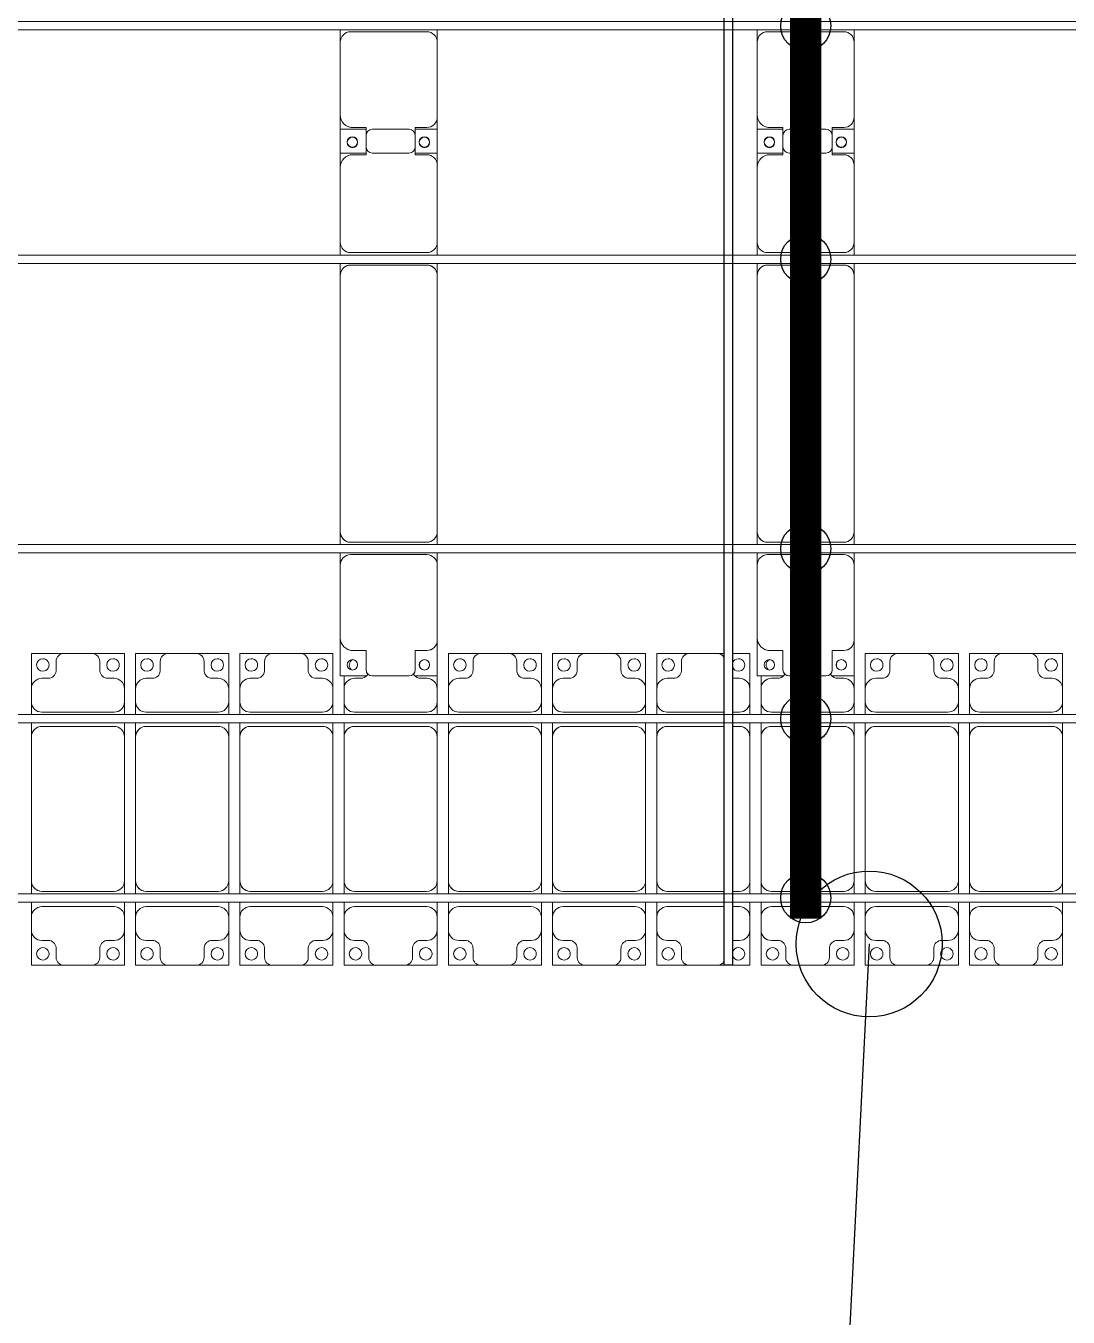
# Model space of a CAD drawing. Header units: millimetres. Extents: x -147246 to 112336, y -213734 to -86506.
# Drawn here: x -53856 to -48856, y -206208 to -200010 of the extents above; entities that cross this region are included whole.
import ezdxf

# ---------------------------------------------------------------- set-up
doc = ezdxf.new("R2010")
doc.units = ezdxf.units.MM
doc.layers.add('A-GENM', color=13, linetype='Continuous', lineweight=9)
doc.layers.add('S-BEAM', color=12, linetype='Continuous', lineweight=9)
for name, color, linetype in [('GC-BICH NEO', 6, 'Continuous'), ('GC-DAY NEO', 5, 'Continuous'), ('GC-HOP 40x60 GIA CUONG', 1, 'Continuous')]:
    doc.layers.add(name, color=color, linetype=linetype)

# ---------------------------------------------------------------- blocks, each defined once
blk = doc.blocks.new('Dầm C52 - Hộp 40x60-25898-BỐ TRÍ KHUNG KẾT CẤU BÈ PIN 05')
at = {"layer": 'S-BEAM', "color": 3, "lineweight": 25}
for p, q in [((-55982.1, 20), (55982.1, 20)), ((55982.1, 20), (55982.1, -20)), ((55982.1, -20), (-55982.1, -20))]:
    blk.add_line(p, q, dxfattribs=at)
blk = doc.blocks.new('Dai phao do pin - DẢI PHAO ĐỠ PIN-V23-BỐ TRÍ KHUNG KẾT CẤU BÈ PIN 05')
at = {"layer": 'A-GENM', "color": 7}
for p, q in [((-1312.2, 241.6), (-1129.7, 241.6)), ((-1312.2, 116.4), (-1312.2, 241.6)), ((-779.7, 241.6), (-1129.7, 241.6)), ((-779.7, 241.6), (-721.5, 241.6)), ((-729.7, -173.4), (-729.7, 191.6)), ((-681.5, 241.6), (-620.3, 241.6)), ((-670.3, 191.6), (-670.3, -173.4)), ((610.3, 241.6), (-620.3, 241.6)), ((610.3, 241.6), (668.5, 241.6)), ((660.3, -173.4), (660.3, 191.6)), ((708.5, 241.6), (769.7, 241.6)), ((719.7, 191.6), (719.7, -173.4)), ((1129.7, 241.6), (769.7, 241.6)), ((1129.7, 241.6), (1312.2, 241.6)), ((1197.8, 241.6), (1380.3, 241.6)), ((1197.8, 118.2), (1197.8, 241.6)), ((1312.2, 241.6), (1312.2, 118.2)), ((1730.3, 241.6), (1380.3, 241.6)), ((1730.3, 241.6), (1788.5, 241.6)), ((1780.3, -173.4), (1780.3, 191.6)), ((-1189.7, 181.6), (-1189.7, 118.2)), ((1189.7, 118.2), (1189.7, 181.6)), ((1320.3, 181.6), (1320.3, 118.2)), ((-1312.2, 88.2), (-1312.2, -88.2)), ((-1189.7, 118.2), (-1282.2, 118.2)), ((1282.2, 118.2), (1189.7, 118.2)), ((1197.8, 88.2), (1197.8, -88.2)), ((1320.3, 118.2), (1227.8, 118.2)), ((1312.2, -88.2), (1312.2, 88.2)), ((-1312.2, -223.4), (-1312.2, -116.4)), ((-1282.2, -118.2), (-1189.7, -118.2)), ((-1189.7, -118.2), (-1189.7, -173.4)), ((1189.7, -173.4), (1189.7, -118.2)), ((1189.7, -118.2), (1282.2, -118.2)), ((1197.8, -223.4), (1197.8, -118.2)), ((1227.8, -118.2), (1320.3, -118.2)), ((1312.2, -118.2), (1312.2, -223.4)), ((1320.3, -118.2), (1320.3, -173.4)), ((-1139.7, -223.4), (-1312.2, -223.4)), ((-1139.7, -223.4), (-779.7, -223.4)), ((-721.5, -223.4), (-779.7, -223.4)), ((-620.3, -223.4), (-681.5, -223.4)), ((-620.3, -223.4), (610.3, -223.4)), ((668.5, -223.4), (610.3, -223.4)), ((769.7, -223.4), (708.5, -223.4)), ((769.7, -223.4), (1139.7, -223.4)), ((1312.2, -223.4), (1139.7, -223.4)), ((1370.3, -223.4), (1197.8, -223.4)), ((1370.3, -223.4), (1730.3, -223.4)), ((1788.5, -223.4), (1730.3, -223.4))]:
    blk.add_line(p, q, dxfattribs=at)
for centre, radius, start, end in [((-1258.6, 183.2), 25, 0, 180), ((-1129.7, 181.6), 60, 90, 180), ((-1129.7, 181.6), 60, 150, 180), ((-779.7, 191.6), 50, 360, 90), ((-779.7, 191.6), 50, 360, 45), ((-620.3, 191.6), 50, 90, 180), ((-620.3, 191.6), 50, 105, 180), ((610.3, 191.6), 50, 360, 90), ((610.3, 191.6), 50, 15, 90), ((769.7, 191.6), 50, 90, 180), ((769.7, 191.6), 50, 135, 180), ((1129.7, 181.6), 60, 360, 90), ((1129.7, 181.6), 60, 360, 30), ((1248.6, 183.2), 25, 360, 180), ((1251.4, 183.2), 25, 0, 180), ((1380.3, 181.6), 60, 90, 180), ((1380.3, 181.6), 60, 150, 180), ((1730.3, 191.6), 50, 360, 90), ((1730.3, 191.6), 50, 360, 45), ((-1258.6, 183.2), 25, 180, 360), ((1248.6, 183.2), 25, 180, 0), ((1251.4, 183.2), 25, 180, 360), ((-1282.2, 88.2), 30, 90, 180), ((-1282.2, 88.2), 30, 120, 134.11569), ((1227.8, 88.2), 30, 90, 180), ((1282.2, 88.2), 30, 360, 90), ((-1282.2, -88.2), 30, 180, 270), ((-1282.2, -88.2), 30, 225.88477, 240), ((1227.8, -88.2), 30, 180, 270), ((1282.2, -88.2), 30, 270, 360), ((-1258.6, -161.8), 25, 0, 180), ((-1258.6, -161.8), 25, 180, 0), ((-1139.7, -173.4), 50, 180, 270), ((-1139.7, -173.4), 50, 180, 225), ((-779.7, -173.4), 50, 270, 360), ((-779.7, -173.4), 50, 315, 360), ((-620.3, -173.4), 50, 180, 270), ((-620.3, -173.4), 50, 180, 270), ((610.3, -173.4), 50, 270, 360), ((610.3, -173.4), 50, 285, 360), ((769.7, -173.4), 50, 180, 270), ((769.7, -173.4), 50, 180, 225), ((1139.7, -173.4), 50, 270, 360), ((1139.7, -173.4), 50, 315, 360), ((1248.6, -161.8), 25, 0, 180), ((1248.6, -161.8), 25, 180, 360), ((1251.4, -161.8), 25, 0, 180), ((1251.4, -161.8), 25, 180, 0), ((1370.3, -173.4), 50, 180, 270), ((1370.3, -173.4), 50, 180, 225), ((1730.3, -173.4), 50, 270, 360), ((1730.3, -173.4), 50, 315, 360)]:
    blk.add_arc(centre, radius, start, end, dxfattribs=at)
blk = doc.blocks.new('Dai phao do pin - DẢI PHAO ĐỠ PIN-V24-BỐ TRÍ KHUNG KẾT CẤU BÈ PIN 05')
at = {"layer": 'A-GENM', "color": 7}
for p, q in [((-1312.2, 241.6), (-1129.7, 241.6)), ((-1312.2, 116.4), (-1312.2, 241.6)), ((-779.7, 241.6), (-1129.7, 241.6)), ((-779.7, 241.6), (-721.5, 241.6)), ((-729.7, -173.4), (-729.7, 191.6)), ((-681.5, 241.6), (-620.3, 241.6)), ((-670.3, 191.6), (-670.3, -173.4)), ((610.3, 241.6), (-620.3, 241.6)), ((610.3, 241.6), (668.5, 241.6)), ((660.3, -173.4), (660.3, 191.6)), ((708.5, 241.6), (769.7, 241.6)), ((719.7, 191.6), (719.7, -173.4)), ((1129.7, 241.6), (769.7, 241.6)), ((1129.7, 241.6), (1312.2, 241.6)), ((1197.8, 241.6), (1380.3, 241.6)), ((1197.8, 118.2), (1197.8, 241.6)), ((1312.2, 241.6), (1312.2, 118.2)), ((1730.3, 241.6), (1380.3, 241.6)), ((1730.3, 241.6), (1788.5, 241.6)), ((1780.3, -173.4), (1780.3, 191.6)), ((-1189.7, 181.6), (-1189.7, 118.2)), ((1189.7, 118.2), (1189.7, 181.6)), ((1320.3, 181.6), (1320.3, 118.2)), ((-1312.2, 88.2), (-1312.2, -88.2)), ((-1189.7, 118.2), (-1282.2, 118.2)), ((1282.2, 118.2), (1189.7, 118.2)), ((1197.8, 88.2), (1197.8, -88.2)), ((1320.3, 118.2), (1227.8, 118.2)), ((1312.2, -88.2), (1312.2, 88.2)), ((-1312.2, -223.4), (-1312.2, -116.4)), ((-1282.2, -118.2), (-1189.7, -118.2)), ((-1189.7, -118.2), (-1189.7, -173.4)), ((1189.7, -173.4), (1189.7, -118.2)), ((1189.7, -118.2), (1282.2, -118.2)), ((1197.8, -223.4), (1197.8, -118.2)), ((1227.8, -118.2), (1320.3, -118.2)), ((1312.2, -118.2), (1312.2, -223.4)), ((1320.3, -118.2), (1320.3, -173.4)), ((-1139.7, -223.4), (-1312.2, -223.4)), ((-1139.7, -223.4), (-779.7, -223.4)), ((-721.5, -223.4), (-779.7, -223.4)), ((-620.3, -223.4), (-681.5, -223.4)), ((-620.3, -223.4), (610.3, -223.4)), ((668.5, -223.4), (610.3, -223.4)), ((769.7, -223.4), (708.5, -223.4)), ((769.7, -223.4), (1139.7, -223.4)), ((1312.2, -223.4), (1139.7, -223.4)), ((1370.3, -223.4), (1197.8, -223.4)), ((1370.3, -223.4), (1730.3, -223.4)), ((1788.5, -223.4), (1730.3, -223.4))]:
    blk.add_line(p, q, dxfattribs=at)
for centre, radius, start, end in [((-1258.6, 183.2), 25, 0, 180), ((-1129.7, 181.6), 60, 90, 180), ((-1129.7, 181.6), 60, 150, 180), ((-779.7, 191.6), 50, 360, 90), ((-779.7, 191.6), 50, 360, 45), ((-620.3, 191.6), 50, 90, 180), ((-620.3, 191.6), 50, 105, 180), ((610.3, 191.6), 50, 360, 90), ((610.3, 191.6), 50, 15, 90), ((769.7, 191.6), 50, 90, 180), ((769.7, 191.6), 50, 135, 180), ((1129.7, 181.6), 60, 360, 90), ((1129.7, 181.6), 60, 360, 30), ((1248.6, 183.2), 25, 360, 180), ((1251.4, 183.2), 25, 0, 180), ((1380.3, 181.6), 60, 90, 180), ((1380.3, 181.6), 60, 150, 180), ((1730.3, 191.6), 50, 360, 90), ((1730.3, 191.6), 50, 360, 45), ((-1258.6, 183.2), 25, 180, 360), ((1248.6, 183.2), 25, 180, 0), ((1251.4, 183.2), 25, 180, 360), ((-1282.2, 88.2), 30, 90, 180), ((-1282.2, 88.2), 30, 120, 134.11524), ((1227.8, 88.2), 30, 90, 180), ((1282.2, 88.2), 30, 360, 90), ((-1282.2, -88.2), 30, 180, 270), ((-1282.2, -88.2), 30, 225.88522, 240), ((1227.8, -88.2), 30, 180, 270), ((1282.2, -88.2), 30, 270, 360), ((-1258.6, -161.8), 25, 0, 180), ((-1258.6, -161.8), 25, 180, 0), ((-1139.7, -173.4), 50, 180, 270), ((-1139.7, -173.4), 50, 180, 225), ((-779.7, -173.4), 50, 270, 360), ((-779.7, -173.4), 50, 315, 360), ((-620.3, -173.4), 50, 180, 270), ((-620.3, -173.4), 50, 180, 270), ((610.3, -173.4), 50, 270, 360), ((610.3, -173.4), 50, 285, 360), ((769.7, -173.4), 50, 180, 270), ((769.7, -173.4), 50, 180, 225), ((1139.7, -173.4), 50, 270, 360), ((1139.7, -173.4), 50, 315, 360), ((1248.6, -161.8), 25, 0, 180), ((1248.6, -161.8), 25, 180, 360), ((1251.4, -161.8), 25, 0, 180), ((1251.4, -161.8), 25, 180, 0), ((1370.3, -173.4), 50, 180, 270), ((1370.3, -173.4), 50, 180, 225), ((1730.3, -173.4), 50, 270, 360), ((1730.3, -173.4), 50, 315, 360)]:
    blk.add_arc(centre, radius, start, end, dxfattribs=at)
blk = doc.blocks.new('Dai phaodi lai - DẢI PHAO ĐI LẠI-25020-BỐ TRÍ KHUNG KẾT CẤU BÈ PIN 05')
at = {"layer": 'A-GENM', "color": 7}
for p, q in [((42276.8, 748.4), (42433.1, 748.4)), ((42276.8, 579.3), (42276.8, 748.4)), ((42566.9, 748.4), (42433.1, 748.4)), ((42566.9, 748.4), (42723.2, 748.4)), ((42723.2, 748.4), (42723.2, 579.3)), ((42776.8, 748.4), (42933.1, 748.4)), ((42776.8, 579.3), (42776.8, 748.4)), ((43066.9, 748.4), (42933.1, 748.4)), ((43066.9, 748.4), (43223.2, 748.4)), ((43223.2, 748.4), (43223.2, 579.3)), ((43276.8, 748.4), (43433.1, 748.4)), ((43276.8, 579.3), (43276.8, 748.4)), ((43566.9, 748.4), (43433.1, 748.4)), ((43566.9, 748.4), (43723.2, 748.4)), ((43723.2, 748.4), (43723.2, 579.3)), ((44276.8, 748.4), (44433.1, 748.4)), ((44276.8, 579.3), (44276.8, 748.4)), ((44566.9, 748.4), (44433.1, 748.4)), ((44571.4, 748.4), (44723.2, 748.4)), ((44723.2, 748.4), (44723.2, 579.3)), ((44776.8, 748.4), (44933.1, 748.4)), ((44776.8, 579.3), (44776.8, 748.4)), ((45066.9, 748.4), (44933.1, 748.4)), ((45066.9, 748.4), (45223.2, 748.4)), ((45223.2, 748.4), (45223.2, 579.3)), ((45276.8, 748.4), (45433.1, 748.4)), ((45276.8, 579.3), (45276.8, 748.4)), ((45566.9, 748.4), (45433.1, 748.4)), ((45566.9, 748.4), (45600, 748.4)), ((45640, 748.4), (45723.2, 748.4)), ((45723.2, 748.4), (45723.2, 579.3)), ((46276.8, 748.4), (46433.1, 748.4)), ((46276.8, 579.3), (46276.8, 748.4)), ((46566.9, 748.4), (46433.1, 748.4)), ((46566.9, 748.4), (46723.2, 748.4)), ((46723.2, 748.4), (46723.2, 579.3)), ((46776.8, 748.4), (46933.1, 748.4)), ((46776.8, 579.3), (46776.8, 748.4)), ((47066.9, 748.4), (46933.1, 748.4)), ((47066.9, 748.4), (47223.2, 748.4)), ((47223.2, 748.4), (47223.2, 579.3)), ((42395.1, 710.4), (42395.1, 670.7)), ((42604.9, 670.7), (42604.9, 710.4)), ((42895.1, 710.4), (42895.1, 670.7)), ((43104.9, 670.7), (43104.9, 710.4)), ((43395.1, 710.4), (43395.1, 670.7)), ((43604.9, 670.7), (43604.9, 710.4)), ((44395.1, 710.4), (44395.1, 670.7)), ((44604.9, 670.7), (44604.9, 710.4)), ((44895.1, 710.4), (44895.1, 670.7)), ((45104.9, 670.7), (45104.9, 710.4)), ((45395.1, 710.4), (45395.1, 670.7)), ((46395.1, 710.4), (46395.1, 670.7)), ((46604.9, 670.7), (46604.9, 710.4)), ((46895.1, 710.4), (46895.1, 670.7)), ((47104.9, 670.7), (47104.9, 710.4)), ((42364.3, 629.3), (42326.8, 629.3)), ((42673.2, 629.3), (42635.7, 629.3)), ((42864.3, 629.3), (42826.8, 629.3)), ((43173.2, 629.3), (43135.7, 629.3)), ((43364.3, 629.3), (43326.8, 629.3)), ((43673.2, 629.3), (43635.7, 629.3)), ((43776.8, 579.3), (43776.8, 641.7)), ((43864.3, 629.3), (43826.8, 629.3)), ((44173.2, 629.3), (44135.7, 629.3)), ((44223.2, 640.7), (44223.2, 579.3)), ((44364.3, 629.3), (44326.8, 629.3)), ((44673.2, 629.3), (44635.7, 629.3)), ((44864.3, 629.3), (44826.8, 629.3)), ((45173.2, 629.3), (45135.7, 629.3)), ((45364.3, 629.3), (45326.8, 629.3)), ((45673.2, 629.3), (45640, 629.3)), ((45776.8, 579.3), (45776.8, 641.7)), ((45864.3, 629.3), (45826.8, 629.3)), ((46173.2, 629.3), (46135.7, 629.3)), ((46223.2, 640.7), (46223.2, 579.3)), ((46364.3, 629.3), (46326.8, 629.3)), ((46673.2, 629.3), (46635.7, 629.3)), ((46864.3, 629.3), (46826.8, 629.3)), ((47173.2, 629.3), (47135.7, 629.3)), ((42276.8, 579.3), (42276.8, 516.7)), ((42723.2, 516.7), (42723.2, 579.3)), ((42776.8, 579.3), (42776.8, 516.7)), ((43223.2, 516.7), (43223.2, 579.3)), ((43276.8, 579.3), (43276.8, 516.7)), ((43723.2, 516.7), (43723.2, 579.3)), ((43776.8, 579.3), (43776.8, 516.7)), ((44223.2, 516.7), (44223.2, 579.3)), ((44276.8, 579.3), (44276.8, 516.7)), ((44723.2, 516.7), (44723.2, 579.3)), ((44776.8, 579.3), (44776.8, 516.7)), ((45223.2, 516.7), (45223.2, 579.3)), ((45276.8, 579.3), (45276.8, 516.7)), ((45723.2, 516.7), (45723.2, 579.3)), ((45776.8, 579.3), (45776.8, 516.7)), ((46223.2, 516.7), (46223.2, 579.3)), ((46276.8, 579.3), (46276.8, 516.7)), ((46723.2, 516.7), (46723.2, 579.3)), ((46776.8, 579.3), (46776.8, 516.7)), ((47223.2, 516.7), (47223.2, 579.3)), ((42276.8, 455.5), (42276.8, 516.7)), ((42723.2, 516.7), (42723.2, 455.5)), ((42776.8, 455.5), (42776.8, 516.7)), ((43223.2, 516.7), (43223.2, 455.5)), ((43276.8, 455.5), (43276.8, 516.7)), ((43723.2, 516.7), (43723.2, 455.5)), ((43776.8, 455.5), (43776.8, 516.7)), ((44223.2, 516.7), (44223.2, 455.5)), ((44276.8, 455.5), (44276.8, 516.7)), ((44723.2, 516.7), (44723.2, 455.5)), ((44776.8, 455.5), (44776.8, 516.7)), ((45223.2, 516.7), (45223.2, 455.5)), ((45276.8, 455.5), (45276.8, 516.7)), ((45723.2, 516.7), (45723.2, 455.5)), ((45776.8, 455.5), (45776.8, 516.7)), ((46223.2, 516.7), (46223.2, 455.5)), ((46276.8, 455.5), (46276.8, 516.7)), ((46723.2, 516.7), (46723.2, 455.5)), ((46776.8, 455.5), (46776.8, 516.7)), ((47223.2, 516.7), (47223.2, 455.5)), ((42326.8, 466.7), (42673.2, 466.7)), ((42826.8, 466.7), (43173.2, 466.7)), ((43326.8, 466.7), (43673.2, 466.7)), ((43826.8, 466.7), (44173.2, 466.7)), ((44326.8, 466.7), (44673.2, 466.7)), ((44826.8, 466.7), (45173.2, 466.7)), ((45326.8, 466.7), (45600, 466.7)), ((45640, 466.7), (45673.2, 466.7)), ((45826.8, 466.7), (46173.2, 466.7)), ((46326.8, 466.7), (46673.2, 466.7)), ((46826.8, 466.7), (47173.2, 466.7)), ((42276.8, 348.3), (42276.8, 415.5)), ((42673.2, 398.3), (42326.8, 398.3)), ((42723.2, 415.5), (42723.2, 348.3)), ((42776.8, 348.3), (42776.8, 415.5)), ((43173.2, 398.3), (42826.8, 398.3)), ((43223.2, 415.5), (43223.2, 348.3)), ((43276.8, 348.3), (43276.8, 415.5)), ((43673.2, 398.3), (43326.8, 398.3)), ((43723.2, 415.5), (43723.2, 348.3)), ((43776.8, 348.3), (43776.8, 415.5)), ((44173.2, 398.3), (43826.8, 398.3)), ((44223.2, 415.5), (44223.2, 348.3)), ((44276.8, 348.3), (44276.8, 415.5)), ((44673.2, 398.3), (44326.8, 398.3)), ((44723.2, 415.5), (44723.2, 348.3)), ((44776.8, 348.3), (44776.8, 415.5)), ((45173.2, 398.3), (44826.8, 398.3)), ((45223.2, 415.5), (45223.2, 348.3)), ((45276.8, 348.3), (45276.8, 415.5)), ((45600, 398.3), (45326.8, 398.3)), ((45673.2, 398.3), (45640, 398.3)), ((45723.2, 415.5), (45723.2, 348.3)), ((45776.8, 348.3), (45776.8, 415.5)), ((46173.2, 398.3), (45826.8, 398.3)), ((46223.2, 415.5), (46223.2, 348.3)), ((46276.8, 348.3), (46276.8, 415.5)), ((46673.2, 398.3), (46326.8, 398.3)), ((46723.2, 415.5), (46723.2, 348.3)), ((46776.8, 348.3), (46776.8, 415.5)), ((47173.2, 398.3), (46826.8, 398.3)), ((47223.2, 415.5), (47223.2, 348.3)), ((42276.8, 348.3), (42276.8, -343.3)), ((42723.2, -343.3), (42723.2, 348.3)), ((42776.8, 348.3), (42776.8, -343.3)), ((43223.2, -343.3), (43223.2, 348.3)), ((43276.8, 348.3), (43276.8, -343.3)), ((43723.2, -343.3), (43723.2, 348.3)), ((43776.8, 348.3), (43776.8, -343.3)), ((44223.2, -343.3), (44223.2, 348.3)), ((44276.8, 348.3), (44276.8, -343.3)), ((44723.2, -343.3), (44723.2, 348.3)), ((44776.8, 348.3), (44776.8, -343.3)), ((45223.2, -343.3), (45223.2, 348.3)), ((45276.8, 348.3), (45276.8, -343.3)), ((45723.2, -343.3), (45723.2, 348.3)), ((45776.8, 348.3), (45776.8, -343.3)), ((46223.2, -343.3), (46223.2, 348.3)), ((46276.8, 348.3), (46276.8, -343.3)), ((46723.2, -343.3), (46723.2, 348.3)), ((46776.8, 348.3), (46776.8, -343.3)), ((47223.2, -343.3), (47223.2, 348.3)), ((42276.8, -404.5), (42276.8, -343.3)), ((42723.2, -343.3), (42723.2, -404.5)), ((42776.8, -404.5), (42776.8, -343.3)), ((43223.2, -343.3), (43223.2, -404.5)), ((43276.8, -404.5), (43276.8, -343.3)), ((43723.2, -343.3), (43723.2, -404.5)), ((43776.8, -404.5), (43776.8, -343.3)), ((44223.2, -343.3), (44223.2, -404.5)), ((44276.8, -404.5), (44276.8, -343.3)), ((44723.2, -343.3), (44723.2, -404.5)), ((44776.8, -404.5), (44776.8, -343.3)), ((45223.2, -343.3), (45223.2, -404.5)), ((45276.8, -404.5), (45276.8, -343.3)), ((45723.2, -343.3), (45723.2, -404.5)), ((45776.8, -404.5), (45776.8, -343.3)), ((46223.2, -343.3), (46223.2, -404.5)), ((46276.8, -404.5), (46276.8, -343.3)), ((46723.2, -343.3), (46723.2, -404.5)), ((46776.8, -404.5), (46776.8, -343.3)), ((47223.2, -343.3), (47223.2, -404.5)), ((42326.8, -393.3), (42673.2, -393.3)), ((42826.8, -393.3), (43173.2, -393.3)), ((43326.8, -393.3), (43673.2, -393.3)), ((43826.8, -393.3), (44173.2, -393.3)), ((44326.8, -393.3), (44673.2, -393.3)), ((44826.8, -393.3), (45173.2, -393.3)), ((45326.8, -393.3), (45600, -393.3)), ((45640, -393.3), (45673.2, -393.3)), ((45826.8, -393.3), (46173.2, -393.3)), ((46326.8, -393.3), (46673.2, -393.3)), ((46826.8, -393.3), (47173.2, -393.3)), ((42276.8, -516.7), (42276.8, -444.5)), ((42673.2, -466.7), (42326.8, -466.7)), ((42723.2, -444.5), (42723.2, -516.7)), ((42776.8, -516.7), (42776.8, -444.5)), ((43173.2, -466.7), (42826.8, -466.7)), ((43223.2, -444.5), (43223.2, -516.7)), ((43276.8, -516.7), (43276.8, -444.5)), ((43673.2, -466.7), (43326.8, -466.7)), ((43723.2, -444.5), (43723.2, -516.7)), ((43776.8, -516.7), (43776.8, -444.5)), ((44173.2, -466.7), (43826.8, -466.7)), ((44223.2, -444.5), (44223.2, -516.7)), ((44276.8, -516.7), (44276.8, -444.5)), ((44673.2, -466.7), (44326.8, -466.7)), ((44723.2, -444.5), (44723.2, -516.7)), ((44776.8, -516.7), (44776.8, -444.5)), ((45173.2, -466.7), (44826.8, -466.7)), ((45223.2, -444.5), (45223.2, -516.7)), ((45276.8, -516.7), (45276.8, -444.5)), ((45600, -466.7), (45326.8, -466.7)), ((45673.2, -466.7), (45640, -466.7)), ((45723.2, -444.5), (45723.2, -516.7)), ((45776.8, -516.7), (45776.8, -444.5)), ((46173.2, -466.7), (45826.8, -466.7)), ((46223.2, -444.5), (46223.2, -516.7)), ((46276.8, -516.7), (46276.8, -444.5)), ((46673.2, -466.7), (46326.8, -466.7)), ((46723.2, -444.5), (46723.2, -516.7)), ((46776.8, -516.7), (46776.8, -444.5)), ((47173.2, -466.7), (46826.8, -466.7)), ((47223.2, -444.5), (47223.2, -516.7)), ((42276.8, -516.7), (42276.8, -579.3)), ((42723.2, -579.3), (42723.2, -516.7)), ((42776.8, -516.7), (42776.8, -579.3)), ((43223.2, -579.3), (43223.2, -516.7)), ((43276.8, -516.7), (43276.8, -579.3)), ((43723.2, -579.3), (43723.2, -516.7)), ((43776.8, -516.7), (43776.8, -579.3)), ((44223.2, -579.3), (44223.2, -516.7)), ((44276.8, -516.7), (44276.8, -579.3)), ((44723.2, -579.3), (44723.2, -516.7)), ((44776.8, -516.7), (44776.8, -579.3)), ((45223.2, -579.3), (45223.2, -516.7)), ((45276.8, -516.7), (45276.8, -579.3)), ((45723.2, -579.3), (45723.2, -516.7)), ((45776.8, -516.7), (45776.8, -579.3)), ((46223.2, -579.3), (46223.2, -516.7)), ((46276.8, -516.7), (46276.8, -579.3)), ((46723.2, -579.3), (46723.2, -516.7)), ((46776.8, -516.7), (46776.8, -579.3)), ((47223.2, -579.3), (47223.2, -516.7)), ((42276.8, -748.4), (42276.8, -579.3)), ((42723.2, -579.3), (42723.2, -748.4)), ((42776.8, -748.4), (42776.8, -579.3)), ((43223.2, -579.3), (43223.2, -748.4)), ((43276.8, -748.4), (43276.8, -579.3)), ((43723.2, -579.3), (43723.2, -748.4)), ((43776.8, -748.4), (43776.8, -579.3)), ((44223.2, -579.3), (44223.2, -748.4)), ((44276.8, -748.4), (44276.8, -579.3)), ((44723.2, -579.3), (44723.2, -748.4)), ((44776.8, -748.4), (44776.8, -579.3)), ((45223.2, -579.3), (45223.2, -748.4)), ((45276.8, -748.4), (45276.8, -579.3)), ((45723.2, -579.3), (45723.2, -748.4)), ((45776.8, -748.4), (45776.8, -579.3)), ((46223.2, -579.3), (46223.2, -748.4)), ((46276.8, -748.4), (46276.8, -579.3)), ((46723.2, -579.3), (46723.2, -748.4)), ((46776.8, -748.4), (46776.8, -579.3)), ((47223.2, -579.3), (47223.2, -748.4)), ((42326.8, -629.3), (42364.3, -629.3)), ((42395.1, -670.7), (42395.1, -710.4)), ((42604.9, -710.4), (42604.9, -670.7)), ((42635.7, -629.3), (42673.2, -629.3)), ((42826.8, -629.3), (42864.3, -629.3)), ((42895.1, -670.7), (42895.1, -710.4)), ((43104.9, -710.4), (43104.9, -670.7)), ((43135.7, -629.3), (43173.2, -629.3)), ((43326.8, -629.3), (43364.3, -629.3)), ((43395.1, -670.7), (43395.1, -710.4)), ((43604.9, -710.4), (43604.9, -670.7)), ((43635.7, -629.3), (43673.2, -629.3)), ((43826.8, -629.3), (43864.3, -629.3)), ((43895.1, -670.7), (43895.1, -710.4)), ((44104.9, -710.4), (44104.9, -670.7)), ((44135.7, -629.3), (44173.2, -629.3)), ((44326.8, -629.3), (44364.3, -629.3)), ((44395.1, -670.7), (44395.1, -710.4)), ((44604.9, -710.4), (44604.9, -670.7)), ((44635.7, -629.3), (44673.2, -629.3)), ((44826.8, -629.3), (44864.3, -629.3)), ((44895.1, -670.7), (44895.1, -710.4)), ((45104.9, -710.4), (45104.9, -670.7)), ((45135.7, -629.3), (45173.2, -629.3)), ((45326.8, -629.3), (45364.3, -629.3)), ((45395.1, -670.7), (45395.1, -710.4)), ((45640, -629.3), (45673.2, -629.3)), ((45826.8, -629.3), (45864.3, -629.3)), ((45895.1, -670.7), (45895.1, -710.4)), ((46104.9, -710.4), (46104.9, -670.7)), ((46135.7, -629.3), (46173.2, -629.3)), ((46326.8, -629.3), (46364.3, -629.3)), ((46395.1, -670.7), (46395.1, -710.4)), ((46604.9, -710.4), (46604.9, -670.7)), ((46635.7, -629.3), (46673.2, -629.3)), ((46826.8, -629.3), (46864.3, -629.3)), ((46895.1, -670.7), (46895.1, -710.4)), ((47104.9, -710.4), (47104.9, -670.7)), ((47135.7, -629.3), (47173.2, -629.3)), ((42433.1, -748.4), (42276.8, -748.4)), ((42433.1, -748.4), (42566.9, -748.4)), ((42723.2, -748.4), (42566.9, -748.4)), ((42933.1, -748.4), (42776.8, -748.4)), ((42933.1, -748.4), (43066.9, -748.4)), ((43223.2, -748.4), (43066.9, -748.4)), ((43433.1, -748.4), (43276.8, -748.4)), ((43433.1, -748.4), (43566.9, -748.4)), ((43723.2, -748.4), (43566.9, -748.4)), ((43933.1, -748.4), (43776.8, -748.4)), ((43933.1, -748.4), (44066.9, -748.4)), ((44223.2, -748.4), (44066.9, -748.4)), ((44433.1, -748.4), (44276.8, -748.4)), ((44433.1, -748.4), (44566.9, -748.4)), ((44723.2, -748.4), (44566.9, -748.4)), ((44933.1, -748.4), (44776.8, -748.4)), ((44933.1, -748.4), (45066.9, -748.4)), ((45223.2, -748.4), (45066.9, -748.4)), ((45433.1, -748.4), (45276.8, -748.4)), ((45433.1, -748.4), (45566.9, -748.4)), ((45600, -748.4), (45566.9, -748.4)), ((45723.2, -748.4), (45640, -748.4)), ((45933.1, -748.4), (45776.8, -748.4)), ((45933.1, -748.4), (46066.9, -748.4)), ((46223.2, -748.4), (46066.9, -748.4)), ((46433.1, -748.4), (46276.8, -748.4)), ((46433.1, -748.4), (46566.9, -748.4)), ((46723.2, -748.4), (46566.9, -748.4)), ((46933.1, -748.4), (46776.8, -748.4)), ((46933.1, -748.4), (47066.9, -748.4)), ((47223.2, -748.4), (47066.9, -748.4))]:
    blk.add_line(p, q, dxfattribs=at)
for centre, radius, start, end in [((42433.1, 710.4), 38, 90, 180), ((42433.1, 710.4), 38, 90, 135), ((42566.9, 710.4), 38, 360, 90), ((42566.9, 710.4), 38, 45, 90), ((42933.1, 710.4), 38, 90, 180), ((42933.1, 710.4), 38, 90, 135), ((43066.9, 710.4), 38, 360, 90), ((43066.9, 710.4), 38, 45, 90), ((43433.1, 710.4), 38, 90, 180), ((43433.1, 710.4), 38, 90, 135), ((43566.9, 710.4), 38, 360, 90), ((43566.9, 710.4), 38, 45, 90), ((44433.1, 710.4), 38, 90, 180), ((44433.1, 710.4), 38, 90, 135), ((44566.9, 710.4), 38, 360, 90), ((44566.9, 710.4), 38, 45, 83.11544), ((44933.1, 710.4), 38, 90, 180), ((44933.1, 710.4), 38, 90, 135), ((45066.9, 710.4), 38, 360, 90), ((45066.9, 710.4), 38, 45, 90), ((45433.1, 710.4), 38, 90, 180), ((45433.1, 710.4), 38, 90, 135), ((45566.9, 710.4), 38, 30, 90), ((45566.9, 710.4), 38, 45, 90), ((46433.1, 710.4), 38, 90, 180), ((46433.1, 710.4), 38, 90, 135), ((46566.9, 710.4), 38, 0, 90), ((46566.9, 710.4), 38, 45, 90), ((46933.1, 710.4), 38, 90, 180), ((46933.1, 710.4), 38, 90, 135), ((47066.9, 710.4), 38, 0, 90), ((47066.9, 710.4), 38, 45, 90), ((42331.6, 693.3), 30, 90, 270), ((42331.6, 693.3), 30, 270, 90), ((42668.4, 693.3), 30, 90, 270), ((42668.4, 693.3), 30, 270, 90), ((42831.6, 693.3), 30, 90, 270), ((42831.6, 693.3), 30, 270, 90), ((43168.4, 693.3), 30, 90, 270), ((43168.4, 693.3), 30, 270, 90), ((43331.6, 693.3), 30, 90, 270), ((43331.6, 693.3), 30, 270, 90), ((43668.4, 693.3), 30, 90, 270), ((43668.4, 693.3), 30, 270, 90), ((43831.6, 693.3), 30, 120, 225), ((44168.4, 693.3), 30, 150, 208.70921), ((44331.6, 693.3), 30, 90, 270), ((44331.6, 693.3), 30, 270, 90), ((44668.4, 693.3), 30, 90, 270), ((44668.4, 693.3), 30, 270, 90), ((44831.6, 693.3), 30, 90, 270), ((44831.6, 693.3), 30, 270, 90), ((45168.4, 693.3), 30, 90, 270), ((45168.4, 693.3), 30, 270, 90), ((45331.6, 693.3), 30, 90, 270), ((45331.6, 693.3), 30, 270, 90), ((45668.4, 693.3), 30, 90, 162.10349), ((45668.4, 693.3), 30, 197.89651, 270), ((45668.4, 693.3), 30, 270, 90), ((45831.6, 693.3), 30, 120, 225), ((46168.4, 693.3), 30, 150, 208.71116), ((46331.6, 693.3), 30, 90, 270), ((46331.6, 693.3), 30, 270, 90), ((46668.4, 693.3), 30, 90, 270), ((46668.4, 693.3), 30, 270, 90), ((46831.6, 693.3), 30, 90, 270), ((46831.6, 693.3), 30, 270, 90), ((47168.4, 693.3), 30, 90, 270), ((47168.4, 693.3), 30, 270, 90), ((42326.8, 579.3), 50, 90, 180), ((42326.8, 579.3), 50, 90, 135), ((42355.2, 668.2), 40, 283.18854, 3.50807), ((42644.8, 668.2), 40, 176.49193, 256.81146), ((42673.2, 579.3), 50, 360, 90), ((42673.2, 579.3), 50, 45, 90), ((42826.8, 579.3), 50, 90, 180), ((42826.8, 579.3), 50, 90, 135), ((42855.2, 668.2), 40, 283.18854, 3.50807), ((43144.8, 668.2), 40, 176.49193, 256.81146), ((43173.2, 579.3), 50, 360, 90), ((43173.2, 579.3), 50, 45, 90), ((43326.8, 579.3), 50, 90, 180), ((43326.8, 579.3), 50, 90, 135), ((43355.2, 668.2), 40, 283.18854, 3.50807), ((43644.8, 668.2), 40, 176.49193, 256.81146), ((43673.2, 579.3), 50, 360, 90), ((43673.2, 579.3), 50, 45, 90), ((43826.8, 579.3), 50, 90, 180), ((43826.8, 579.3), 50, 90, 135), ((43855.2, 668.2), 40, 283.18854, 336.11605), ((44144.8, 668.2), 40, 203.88376, 256.81146), ((44173.2, 579.3), 50, 360, 90), ((44173.2, 579.3), 50, 45, 90), ((44326.8, 579.3), 50, 90, 180), ((44326.8, 579.3), 50, 90, 135), ((44355.2, 668.2), 40, 283.18854, 3.50807), ((44644.8, 668.2), 40, 176.49193, 256.81146), ((44673.2, 579.3), 50, 360, 90), ((44673.2, 579.3), 50, 45, 90), ((44826.8, 579.3), 50, 90, 180), ((44826.8, 579.3), 50, 90, 135), ((44855.2, 668.2), 40, 283.18854, 3.50807), ((45144.8, 668.2), 40, 176.49193, 256.81146), ((45173.2, 579.3), 50, 0, 90), ((45173.2, 579.3), 50, 49.00299, 90), ((45326.8, 579.3), 50, 90, 180), ((45326.8, 579.3), 50, 90, 135), ((45355.2, 668.2), 40, 283.18854, 3.50807), ((45673.2, 579.3), 50, 0, 90), ((45673.2, 579.3), 50, 45, 90), ((45826.8, 579.3), 50, 90, 180), ((45826.8, 579.3), 50, 90, 135), ((45855.2, 668.2), 40, 283.18854, 336.11552), ((46144.8, 668.2), 40, 203.8843, 256.81146), ((46173.2, 579.3), 50, 0, 90), ((46173.2, 579.3), 50, 45, 90), ((46326.8, 579.3), 50, 90, 180), ((46326.8, 579.3), 50, 90, 135), ((46355.2, 668.2), 40, 283.18854, 3.50807), ((46644.8, 668.2), 40, 176.49193, 256.81146), ((46673.2, 579.3), 50, 0, 90), ((46673.2, 579.3), 50, 45, 90), ((46826.8, 579.3), 50, 90, 180), ((46826.8, 579.3), 50, 90, 134.40405), ((46855.2, 668.2), 40, 283.18854, 3.50807), ((47144.8, 668.2), 40, 176.49193, 256.81146), ((47173.2, 579.3), 50, 360, 90), ((47173.2, 579.3), 50, 45, 90), ((42326.8, 516.7), 50, 180, 270), ((42673.2, 516.7), 50, 270, 0), ((42826.8, 516.7), 50, 180, 270), ((43173.2, 516.7), 50, 270, 0), ((43326.8, 516.7), 50, 180, 270), ((43673.2, 516.7), 50, 270, 0), ((43826.8, 516.7), 50, 180, 270), ((44173.2, 516.7), 50, 270, 0), ((44326.8, 516.7), 50, 180, 270), ((44673.2, 516.7), 50, 270, 360), ((44826.8, 516.7), 50, 180, 270), ((45173.2, 516.7), 50, 270, 360), ((45326.8, 516.7), 50, 180, 270), ((45673.2, 516.7), 50, 270, 0), ((45826.8, 516.7), 50, 180, 270), ((46173.2, 516.7), 50, 270, 0), ((46326.8, 516.7), 50, 180, 270), ((46673.2, 516.7), 50, 270, 0), ((46826.8, 516.7), 50, 180, 270), ((47173.2, 516.7), 50, 270, 0), ((42326.8, 516.7), 50, 225, 270), ((42673.2, 516.7), 50, 270, 315), ((42826.8, 516.7), 50, 225, 270), ((43173.2, 516.7), 50, 270, 315), ((43326.8, 516.7), 50, 225, 270), ((43673.2, 516.7), 50, 270, 315), ((43826.8, 516.7), 50, 225, 270), ((44173.2, 516.7), 50, 270, 315), ((44326.8, 516.7), 50, 225, 270), ((44673.2, 516.7), 50, 270, 315), ((44826.8, 516.7), 50, 225, 270), ((45173.2, 516.7), 50, 270, 310.99781), ((45326.8, 516.7), 50, 225, 270), ((45673.2, 516.7), 50, 270, 315), ((45826.8, 516.7), 50, 225, 270), ((46173.2, 516.7), 50, 270, 315), ((46326.8, 516.7), 50, 225, 270), ((46673.2, 516.7), 50, 270, 315), ((46826.8, 516.7), 50, 225.59673, 270), ((47173.2, 516.7), 50, 270, 315), ((42326.8, 348.3), 50, 90, 180), ((42326.8, 348.3), 50, 120, 165), ((42673.2, 348.3), 50, 0, 90), ((42673.2, 348.3), 50, 45, 90), ((42826.8, 348.3), 50, 90, 180), ((42826.8, 348.3), 50, 120, 165), ((43173.2, 348.3), 50, 360, 90), ((43173.2, 348.3), 50, 45, 90), ((43326.8, 348.3), 50, 90, 180), ((43326.8, 348.3), 50, 120, 165), ((43673.2, 348.3), 50, 360, 90), ((43673.2, 348.3), 50, 45, 90), ((43826.8, 348.3), 50, 90, 180), ((43826.8, 348.3), 50, 120, 165), ((44173.2, 348.3), 50, 360, 90), ((44173.2, 348.3), 50, 45, 90), ((44326.8, 348.3), 50, 90, 180), ((44326.8, 348.3), 50, 120, 165), ((44673.2, 348.3), 50, 360, 90), ((44673.2, 348.3), 50, 45, 90), ((44826.8, 348.3), 50, 90, 180), ((44826.8, 348.3), 50, 120, 165), ((45173.2, 348.3), 50, 0, 90), ((45173.2, 348.3), 50, 45, 90), ((45326.8, 348.3), 50, 90, 180), ((45326.8, 348.3), 50, 120, 165), ((45673.2, 348.3), 50, 0, 90), ((45673.2, 348.3), 50, 45, 90), ((45826.8, 348.3), 50, 90, 180), ((45826.8, 348.3), 50, 120, 165), ((46173.2, 348.3), 50, 360, 90), ((46173.2, 348.3), 50, 45, 90), ((46326.8, 348.3), 50, 90, 180), ((46326.8, 348.3), 50, 120, 165), ((46673.2, 348.3), 50, 360, 90), ((46673.2, 348.3), 50, 45, 90), ((46826.8, 348.3), 50, 90, 180), ((46826.8, 348.3), 50, 120, 165), ((47173.2, 348.3), 50, 0, 90), ((47173.2, 348.3), 50, 45, 90), ((42326.8, -343.3), 50, 180, 270), ((42326.8, -343.3), 50, 180, 255), ((42673.2, -343.3), 50, 270, 0), ((42673.2, -343.3), 50, 315, 0), ((42826.8, -343.3), 50, 180, 270), ((42826.8, -343.3), 50, 180, 255), ((43173.2, -343.3), 50, 270, 360), ((43173.2, -343.3), 50, 315, 360), ((43326.8, -343.3), 50, 180, 270), ((43326.8, -343.3), 50, 180, 255), ((43673.2, -343.3), 50, 270, 360), ((43673.2, -343.3), 50, 315, 360), ((43826.8, -343.3), 50, 180, 270), ((43826.8, -343.3), 50, 180, 255), ((44173.2, -343.3), 50, 270, 360), ((44173.2, -343.3), 50, 315, 360), ((44326.8, -343.3), 50, 180, 270), ((44326.8, -343.3), 50, 180, 255), ((44673.2, -343.3), 50, 270, 0), ((44673.2, -343.3), 50, 315, 0), ((44826.8, -343.3), 50, 180, 270), ((44826.8, -343.3), 50, 180, 255), ((45173.2, -343.3), 50, 270, 0), ((45173.2, -343.3), 50, 315, 0), ((45326.8, -343.3), 50, 180, 270), ((45326.8, -343.3), 50, 180, 255), ((45673.2, -343.3), 50, 270, 0), ((45673.2, -343.3), 50, 315, 0), ((45826.8, -343.3), 50, 180, 270), ((45826.8, -343.3), 50, 180, 255), ((46173.2, -343.3), 50, 270, 0), ((46173.2, -343.3), 50, 315, 0), ((46326.8, -343.3), 50, 180, 270), ((46326.8, -343.3), 50, 180, 255), ((46673.2, -343.3), 50, 270, 360), ((46673.2, -343.3), 50, 315, 360), ((46826.8, -343.3), 50, 180, 270), ((46826.8, -343.3), 50, 180, 255), ((47173.2, -343.3), 50, 270, 0), ((47173.2, -343.3), 50, 315, 0), ((42326.8, -516.7), 50, 90, 180), ((42326.8, -516.7), 50, 90, 135), ((42673.2, -516.7), 50, 360, 90), ((42673.2, -516.7), 50, 45, 90), ((42826.8, -516.7), 50, 90, 180), ((42826.8, -516.7), 50, 90, 135), ((43173.2, -516.7), 50, 360, 90), ((43173.2, -516.7), 50, 45, 90), ((43326.8, -516.7), 50, 90, 180), ((43326.8, -516.7), 50, 90, 135), ((43673.2, -516.7), 50, 360, 90), ((43673.2, -516.7), 50, 45, 90), ((43826.8, -516.7), 50, 90, 180), ((43826.8, -516.7), 50, 90, 135), ((44173.2, -516.7), 50, 0, 90), ((44173.2, -516.7), 50, 45, 90), ((44326.8, -516.7), 50, 90, 180), ((44326.8, -516.7), 50, 90, 135), ((44673.2, -516.7), 50, 360, 90), ((44673.2, -516.7), 50, 45, 90), ((44826.8, -516.7), 50, 90, 180), ((44826.8, -516.7), 50, 90, 135), ((45173.2, -516.7), 50, 0, 90), ((45173.2, -516.7), 50, 45, 90), ((45326.8, -516.7), 50, 90, 180), ((45326.8, -516.7), 50, 90, 135), ((45673.2, -516.7), 50, 0, 90), ((45673.2, -516.7), 50, 45, 90), ((45826.8, -516.7), 50, 90, 180), ((45826.8, -516.7), 50, 90, 135), ((46173.2, -516.7), 50, 360, 90), ((46173.2, -516.7), 50, 45, 90), ((46326.8, -516.7), 50, 90, 180), ((46326.8, -516.7), 50, 90, 135), ((46673.2, -516.7), 50, 0, 90), ((46673.2, -516.7), 50, 45, 90), ((46826.8, -516.7), 50, 90, 180), ((46826.8, -516.7), 50, 90, 134.3977), ((47173.2, -516.7), 50, 360, 90), ((47173.2, -516.7), 50, 45, 90), ((42326.8, -579.3), 50, 180, 270), ((42326.8, -579.3), 50, 225, 270), ((42673.2, -579.3), 50, 270, 0), ((42673.2, -579.3), 50, 270, 315), ((42826.8, -579.3), 50, 180, 270), ((42826.8, -579.3), 50, 225, 270), ((43173.2, -579.3), 50, 270, 0), ((43173.2, -579.3), 50, 270, 315), ((43326.8, -579.3), 50, 180, 270), ((43326.8, -579.3), 50, 225, 270), ((43673.2, -579.3), 50, 270, 360), ((43673.2, -579.3), 50, 270, 315), ((43826.8, -579.3), 50, 180, 270), ((43826.8, -579.3), 50, 225, 270), ((44173.2, -579.3), 50, 270, 360), ((44173.2, -579.3), 50, 270, 315), ((44326.8, -579.3), 50, 180, 270), ((44326.8, -579.3), 50, 225, 270), ((44673.2, -579.3), 50, 270, 360), ((44673.2, -579.3), 50, 270, 315), ((44826.8, -579.3), 50, 180, 270), ((44826.8, -579.3), 50, 225, 270), ((45173.2, -579.3), 50, 270, 360), ((45173.2, -579.3), 50, 270, 315), ((45326.8, -579.3), 50, 180, 270), ((45326.8, -579.3), 50, 225, 270), ((45673.2, -579.3), 50, 270, 360), ((45673.2, -579.3), 50, 270, 315), ((45826.8, -579.3), 50, 180, 270), ((45826.8, -579.3), 50, 225, 270), ((46173.2, -579.3), 50, 270, 360), ((46173.2, -579.3), 50, 270, 315), ((46326.8, -579.3), 50, 180, 270), ((46326.8, -579.3), 50, 225, 270), ((46673.2, -579.3), 50, 270, 0), ((46673.2, -579.3), 50, 270, 315), ((46826.8, -579.3), 50, 180, 270), ((46826.8, -579.3), 50, 225.60307, 270), ((47173.2, -579.3), 50, 270, 0), ((47173.2, -579.3), 50, 270, 315), ((42331.6, -693.3), 30, 90, 270), ((42331.6, -693.3), 30, 270, 90), ((42355.2, -668.2), 40, 356.49193, 76.81146), ((42644.8, -668.2), 40, 103.18854, 183.50807), ((42668.4, -693.3), 30, 90, 270), ((42668.4, -693.3), 30, 270, 90), ((42831.6, -693.3), 30, 90, 270), ((42831.6, -693.3), 30, 270, 90), ((42855.2, -668.2), 40, 356.49193, 76.81146), ((43144.8, -668.2), 40, 103.18854, 183.50807), ((43168.4, -693.3), 30, 90, 270), ((43168.4, -693.3), 30, 270, 90), ((43331.6, -693.3), 30, 90, 270), ((43331.6, -693.3), 30, 270, 90), ((43355.2, -668.2), 40, 356.49193, 76.81146), ((43644.8, -668.2), 40, 103.18854, 183.50807), ((43668.4, -693.3), 30, 90, 270), ((43668.4, -693.3), 30, 270, 90), ((43831.6, -693.3), 30, 90, 270), ((43831.6, -693.3), 30, 270, 90), ((43855.2, -668.2), 40, 356.49193, 76.81146), ((44144.8, -668.2), 40, 103.18854, 183.50807), ((44168.4, -693.3), 30, 90, 270), ((44168.4, -693.3), 30, 270, 90), ((44331.6, -693.3), 30, 90, 270), ((44331.6, -693.3), 30, 270, 90), ((44355.2, -668.2), 40, 356.49193, 76.81146), ((44644.8, -668.2), 40, 103.18854, 183.50807), ((44668.4, -693.3), 30, 90, 270), ((44668.4, -693.3), 30, 270, 90), ((44831.6, -693.3), 30, 90, 270), ((44831.6, -693.3), 30, 270, 90), ((44855.2, -668.2), 40, 356.49193, 76.81146), ((45144.8, -668.2), 40, 103.18854, 183.50807), ((45168.4, -693.3), 30, 90, 270), ((45168.4, -693.3), 30, 270, 90), ((45331.6, -693.3), 30, 90, 270), ((45331.6, -693.3), 30, 270, 90), ((45355.2, -668.2), 40, 356.49193, 76.81146), ((45668.4, -693.3), 30, 90, 162.10349), ((45668.4, -693.3), 30, 270, 90), ((45831.6, -693.3), 30, 90, 270), ((45831.6, -693.3), 30, 270, 90), ((45855.2, -668.2), 40, 356.49193, 76.81146), ((46144.8, -668.2), 40, 103.18854, 183.50807), ((46168.4, -693.3), 30, 90, 270), ((46168.4, -693.3), 30, 270, 90), ((46331.6, -693.3), 30, 90, 270), ((46331.6, -693.3), 30, 270, 90), ((46355.2, -668.2), 40, 356.49193, 76.81146), ((46644.8, -668.2), 40, 103.18854, 183.50807), ((46668.4, -693.3), 30, 90, 270), ((46668.4, -693.3), 30, 270, 90), ((46831.6, -693.3), 30, 90, 270), ((46831.6, -693.3), 30, 270, 90), ((46855.2, -668.2), 40, 356.49193, 76.81146), ((47144.8, -668.2), 40, 103.18854, 183.50807), ((47168.4, -693.3), 30, 90, 270), ((47168.4, -693.3), 30, 270, 90), ((42433.1, -710.4), 38, 180, 270), ((42433.1, -710.4), 38, 225, 270), ((42566.9, -710.4), 38, 270, 360), ((42566.9, -710.4), 38, 270, 315), ((42933.1, -710.4), 38, 180, 270), ((42933.1, -710.4), 38, 225, 270), ((43066.9, -710.4), 38, 270, 0), ((43066.9, -710.4), 38, 270, 315), ((43433.1, -710.4), 38, 180, 270), ((43433.1, -710.4), 38, 225, 270), ((43566.9, -710.4), 38, 270, 0), ((43566.9, -710.4), 38, 270, 315), ((43933.1, -710.4), 38, 180, 270), ((43933.1, -710.4), 38, 225, 270), ((44066.9, -710.4), 38, 270, 360), ((44066.9, -710.4), 38, 270, 315), ((44433.1, -710.4), 38, 180, 270), ((44433.1, -710.4), 38, 225, 270), ((44566.9, -710.4), 38, 270, 0), ((44566.9, -710.4), 38, 270, 315), ((44933.1, -710.4), 38, 180, 270), ((44933.1, -710.4), 38, 225, 270), ((45066.9, -710.4), 38, 270, 0), ((45066.9, -710.4), 38, 270, 315), ((45433.1, -710.4), 38, 180, 270), ((45433.1, -710.4), 38, 225, 270), ((45566.9, -710.4), 38, 270, 330), ((45566.9, -710.4), 38, 270, 315), ((45668.4, -693.3), 30, 197.89651, 270), ((45933.1, -710.4), 38, 180, 270), ((45933.1, -710.4), 38, 225, 270), ((46066.9, -710.4), 38, 270, 0), ((46066.9, -710.4), 38, 270, 315), ((46433.1, -710.4), 38, 180, 270), ((46433.1, -710.4), 38, 225, 270), ((46566.9, -710.4), 38, 270, 360), ((46566.9, -710.4), 38, 270, 315), ((46933.1, -710.4), 38, 180, 270), ((46933.1, -710.4), 38, 225, 270), ((47066.9, -710.4), 38, 270, 0), ((47066.9, -710.4), 38, 270, 315)]:
    blk.add_arc(centre, radius, start, end, dxfattribs=at)
blk = doc.blocks.new('Dầm C52 - Dầm C52-18923-BỐ TRÍ KHUNG KẾT CẤU BÈ PIN 05')
at = {"layer": 'S-BEAM', "color": 1}
for p, q in [((-52556.1, 20), (52556.1, 20)), ((52556.1, -20), (-52556.1, -20))]:
    blk.add_line(p, q, dxfattribs=at)
blk = doc.blocks.new('HOBANMONG_BEPIN 5_rvt-1-BỐ TRÍ KHUNG KẾT CẤU BÈ PIN 05')
at = {"layer": 'A-GENM', "color": 3, "lineweight": 25}
for name, p, rotation in [('Dai phao do pin - DẢI PHAO ĐỠ PIN-V23-BỐ TRÍ KHUNG KẾT CẤU BÈ PIN 05', (-52105.9, -201818.1), 89.99977101252024), ('Dai phao do pin - DẢI PHAO ĐỠ PIN-V24-BỐ TRÍ KHUNG KẾT CẤU BÈ PIN 05', (-50105.9, -201818.1), 89.99977101252024), ('Dai phaodi lai - DẢI PHAO ĐI LẠI-25020-BỐ TRÍ KHUNG KẾT CẤU BÈ PIN 05', (-96105.9, -203770.5), 359.9997710135151)]:
    blk.add_blockref(name, p, dxfattribs=dict(at, rotation=rotation))
at = {"layer": 'S-BEAM', "color": 3, "lineweight": 25}
for name, p, rotation in [('Dầm C52 - Hộp 40x60-25898-BỐ TRÍ KHUNG KẾT CẤU BÈ PIN 05', (-50485.7, -148537), 269.9997710125197), ('Dầm C52 - Dầm C52-18923-BỐ TRÍ KHUNG KẾT CẤU BÈ PIN 05', (-44162.1, -200009.7), 179.9997710135151), ('Dầm C52 - Dầm C52-18923-BỐ TRÍ KHUNG KẾT CẤU BÈ PIN 05', (-44162.1, -201129.7), 179.9997710135151), ('Dầm C52 - Dầm C52-18923-BỐ TRÍ KHUNG KẾT CẤU BÈ PIN 05', (-44162.1, -202519.7), 179.9997710135151), ('Dầm C52 - Dầm C52-18923-BỐ TRÍ KHUNG KẾT CẤU BÈ PIN 05', (-44162.1, -203335.3), 179.9997710135151), ('Dầm C52 - Dầm C52-18923-BỐ TRÍ KHUNG KẾT CẤU BÈ PIN 05', (-44162.1, -204195.3), 179.9997710135151)]:
    blk.add_blockref(name, p, dxfattribs=dict(at, rotation=rotation))

msp = doc.modelspace()

# ---------------------------------------------------------------- linework, layer by layer
at = {"layer": 'GC-BICH NEO'}
msp.add_circle((-49810.2, -204416.5), 350, dxfattribs=at)
at = {"layer": 'GC-DAY NEO'}
msp.add_line((-49810.2, -204416.5), (-50217, -212406.1), dxfattribs=at)
at = {"layer": 'GC-HOP 40x60 GIA CUONG', "const_width": 150}
msp.add_lwpolyline([(-50114.9, -204295.3), (-50114.9, -189295.3)], dxfattribs=at)
at = {"layer": 'GC-HOP 40x60 GIA CUONG'}
for centre in [(-50114.9, -200009.7), (-50114.9, -201129.7), (-50114.9, -202519.7), (-50114.9, -203335.3), (-50114.9, -204195.3)]:
    msp.add_circle(centre, 120, dxfattribs=at)

# ---------------------------------------------------------------- block references
at = {"lineweight": 5}
msp.add_blockref('HOBANMONG_BEPIN 5_rvt-1-BỐ TRÍ KHUNG KẾT CẤU BÈ PIN 05', (0, 0), dxfattribs=at)

doc.saveas('drawing.dxf')
